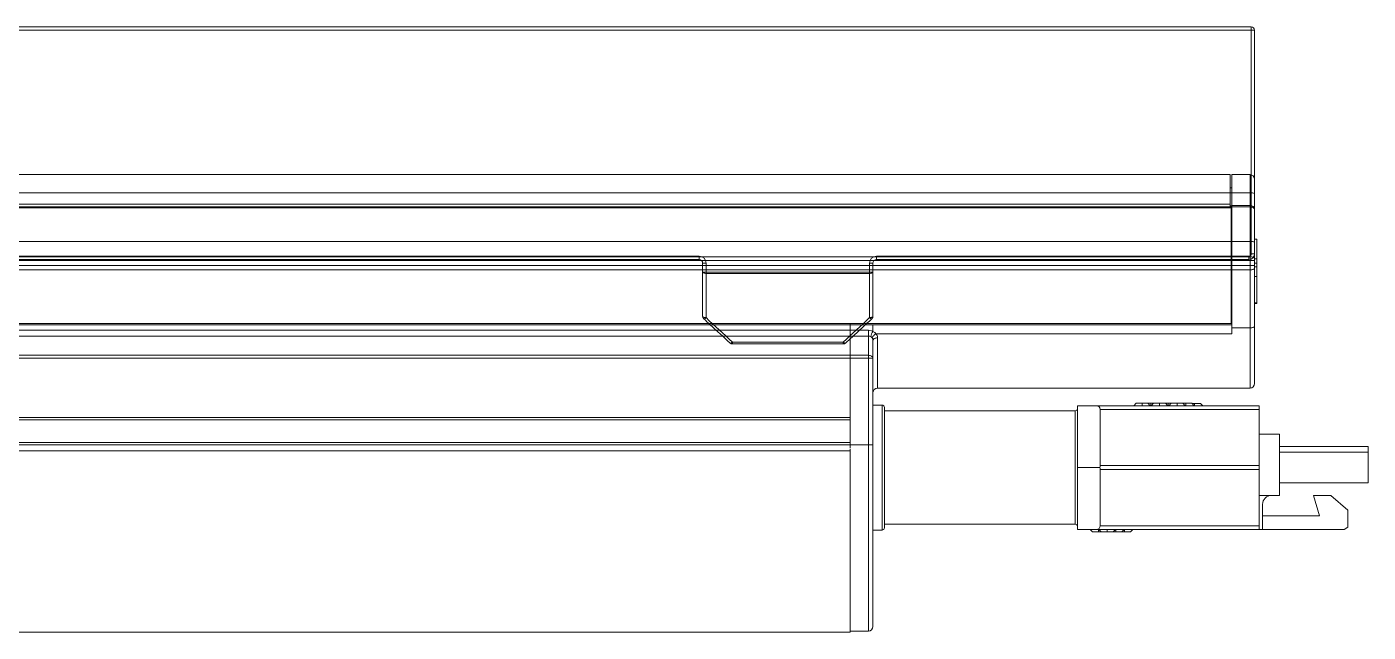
# Model space of a CAD drawing. Header units: inches. Extents: x -1.1 to 19.9, y -1 to 14.3.
# Drawn here: x 12.881 to 17.531, y 12.24 to 14.34 of the extents above; entities that cross this region are included whole.
import ezdxf

# ---------------------------------------------------------------- set-up
doc = ezdxf.new("R2010")
doc.units = ezdxf.units.IN
doc.header["$MEASUREMENT"] = 0
doc.layers.add('Graze 2.0 Int', color=7, linetype='Continuous')
doc.layers.add('Symmetric', color=7, linetype='Continuous')

msp = doc.modelspace()

# ---------------------------------------------------------------- linework, layer by layer
at = {"layer": 'Graze 2.0 Int', "color": 253, "linetype": 'Continuous', "lineweight": 15}
for p, q in [((17.05227, 13.826895), (5.22156, 13.826895)), ((17.05227, 13.826895), (17.05227, 13.725071)), ((17.121167, 13.826895), (17.058175, 13.826895)), ((17.058175, 13.720187), (17.058175, 13.826895)), ((17.121167, 13.720187), (17.121167, 13.826895)), ((17.136915, 13.811147), (17.136915, 13.705593)), ((17.058175, 13.78162), (17.05227, 13.78162)), ((5.22156, 13.725071), (17.05227, 13.725071)), ((17.05227, 13.725071), (17.05227, 13.715125)), ((17.05227, 13.719263), (17.058175, 13.719263)), ((17.058175, 13.720187), (17.121167, 13.720187)), ((17.058175, 13.715365), (17.058175, 13.720187)), ((17.121167, 13.715365), (17.121167, 13.720187)), ((17.056207, 13.715125), (5.217623, 13.715125)), ((17.056207, 13.712092), (5.217623, 13.712092)), ((17.056207, 13.712092), (17.056207, 13.715125)), ((17.056207, 13.541738), (17.056207, 13.712092)), ((17.056207, 13.707974), (17.058175, 13.707974)), ((17.121167, 13.715365), (17.058175, 13.715365)), ((17.058175, 13.715365), (17.058175, 13.541738)), ((17.121167, 13.541738), (17.121167, 13.715365)), ((17.136915, 13.705593), (17.136915, 13.536755)), ((17.056207, 13.63595), (17.058175, 13.63595)), ((17.056207, 13.624139), (17.058175, 13.624139)), ((17.144789, 13.602838), (17.136915, 13.602838)), ((17.144789, 13.602838), (17.144789, 13.534523)), ((5.217623, 13.541738), (17.056207, 13.541738)), ((17.056207, 13.529281), (17.056207, 13.541738)), ((17.058175, 13.541738), (17.121167, 13.541738)), ((17.058175, 13.529281), (17.058175, 13.541738)), ((17.121167, 13.541738), (17.121167, 13.529281)), ((17.136915, 13.529281), (17.136915, 13.536755)), ((17.144789, 13.534523), (17.136915, 13.534523)), ((17.144789, 13.534523), (17.144789, 13.519417)), ((17.056207, 13.529281), (5.217623, 13.529281)), ((5.217623, 13.511983), (17.056207, 13.511983)), ((17.056207, 13.49672), (5.217623, 13.49672)), ((17.056207, 13.511983), (17.056207, 13.529281)), ((17.056207, 13.52865), (17.058175, 13.528667)), ((17.056207, 13.49672), (17.056207, 13.511983)), ((17.056207, 13.509633), (17.058175, 13.50964)), ((17.056207, 13.311028), (17.056207, 13.49672)), ((17.121167, 13.529281), (17.058175, 13.529281)), ((17.058175, 13.529281), (17.058175, 13.511983)), ((17.058175, 13.511983), (17.121167, 13.511983)), ((17.058175, 13.49672), (17.058175, 13.511983)), ((17.121167, 13.49672), (17.058175, 13.49672)), ((17.058175, 13.49672), (17.058175, 13.3056)), ((17.136915, 13.529281), (17.121167, 13.529281)), ((17.121167, 13.511983), (17.121167, 13.529281)), ((17.121167, 13.511983), (17.136915, 13.511983)), ((17.121167, 13.511983), (17.121167, 13.49672)), ((17.121167, 13.295228), (17.121167, 13.49672)), ((17.136915, 13.529281), (17.136915, 13.511983)), ((17.144789, 13.519417), (17.136915, 13.519417)), ((17.136915, 13.502825), (17.136915, 13.511983)), ((17.144789, 13.507385), (17.136915, 13.507385)), ((17.136915, 13.502825), (17.136915, 13.302101)), ((17.144789, 13.519417), (17.144789, 13.507385)), ((17.144789, 13.507385), (17.144789, 13.473476)), ((17.056207, 13.48274), (17.058175, 13.482733)), ((17.056207, 13.463723), (17.058175, 13.463706)), ((17.144789, 13.473476), (17.136915, 13.473476)), ((17.144789, 13.473476), (17.144789, 13.382329)), ((17.058175, 13.425341), (17.056207, 13.425341)), ((17.058175, 13.382034), (17.056207, 13.382034)), ((17.144789, 13.382329), (17.136915, 13.382329)), ((17.136915, 13.379638), (17.144789, 13.379638)), ((17.144789, 13.379558), (17.136915, 13.379558)), ((17.136915, 13.379537), (17.144789, 13.379537)), ((17.144789, 13.382329), (17.144789, 13.379638)), ((17.144789, 13.379638), (17.144789, 13.379558)), ((17.144789, 13.379558), (17.144789, 13.379537)), ((17.056207, 13.311028), (5.217623, 13.311028)), ((6.538489, 13.3056), (15.73534, 13.3056)), ((15.73534, 13.3056), (15.73534, 13.311028)), ((15.814081, 13.3056), (15.73534, 13.3056)), ((15.73534, 13.3056), (15.73534, 13.28715)), ((15.814081, 13.3056), (17.058175, 13.3056)), ((17.058175, 13.334784), (17.056207, 13.334784)), ((17.058175, 13.3056), (17.058175, 13.295228)), ((6.538489, 13.28715), (15.73534, 13.28715)), ((15.73534, 13.267238), (6.538489, 13.267238)), ((15.73534, 13.28715), (15.798333, 13.28715)), ((15.73534, 13.267238), (15.73534, 13.28715)), ((15.798333, 13.267238), (15.73534, 13.267238)), ((15.73534, 13.267238), (15.73534, 13.200518)), ((15.73534, 13.267238), (15.73534, 13.200518)), ((15.798333, 13.28715), (15.798333, 13.267238)), ((15.798333, 13.200518), (15.798333, 13.267238)), ((15.814081, 13.252401), (15.814081, 13.189122)), ((15.824319, 13.275424), (15.824335, 13.275405)), ((15.824417, 13.275424), (17.058175, 13.275424)), ((15.829829, 13.260913), (15.829829, 13.247836)), ((17.058175, 13.295229), (17.058175, 13.275424)), ((17.121167, 13.295228), (17.058175, 13.295228)), ((6.538489, 13.200518), (15.73534, 13.200518)), ((15.73534, 13.191085), (6.538489, 13.191085)), ((15.73534, 13.200518), (15.798333, 13.200518)), ((15.73534, 13.191085), (15.73534, 13.200518)), ((15.798333, 13.191085), (15.73534, 13.191085)), ((15.73534, 13.191085), (15.73534, 12.889887)), ((15.73534, 13.191085), (15.73534, 12.984376)), ((15.798333, 13.200518), (15.798333, 13.191085)), ((15.798333, 12.889887), (15.798333, 13.191085)), ((15.814081, 13.189122), (15.814081, 12.889967)), ((15.829829, 13.086738), (17.121167, 13.086738)), ((15.845577, 13.027683), (15.814081, 13.027683)), ((15.845577, 12.594612), (15.845577, 13.027683)), ((16.522742, 12.811147), (16.522742, 13.025714)), ((16.522742, 13.025714), (16.588579, 13.025714)), ((16.588579, 13.025714), (17.152663, 13.025714)), ((16.726285, 13.033897), (16.718102, 13.025714)), ((16.746757, 13.033897), (16.726285, 13.033897)), ((16.746757, 13.025714), (16.746757, 13.033897)), ((16.767228, 13.033897), (16.746757, 13.033897)), ((16.75668, 13.033962), (16.756615, 13.033897)), ((16.777117, 13.033962), (16.75668, 13.033962)), ((16.767228, 13.033897), (16.775411, 13.025714)), ((16.777117, 13.025714), (16.777117, 13.033962)), ((16.797553, 13.033962), (16.777117, 13.033962)), ((16.786915, 13.033897), (16.778732, 13.025714)), ((16.807387, 13.033897), (16.786915, 13.033897)), ((16.797553, 13.033962), (16.797618, 13.033897)), ((16.807387, 13.025714), (16.807387, 13.033897)), ((16.827858, 13.033897), (16.807387, 13.033897)), ((16.81731, 13.033962), (16.817245, 13.033897)), ((16.837747, 13.033962), (16.81731, 13.033962)), ((16.827858, 13.033897), (16.836041, 13.025714)), ((16.837747, 13.025714), (16.837747, 13.033962)), ((16.858183, 13.033962), (16.837747, 13.033962)), ((16.847545, 13.033897), (16.839362, 13.025714)), ((16.868017, 13.033897), (16.847545, 13.033897)), ((16.858183, 13.033962), (16.858248, 13.033897)), ((16.868017, 13.025714), (16.868017, 13.033897)), ((16.888488, 13.033897), (16.868017, 13.033897)), ((16.87794, 13.033962), (16.877875, 13.033897)), ((16.898376, 13.033962), (16.87794, 13.033962)), ((16.888488, 13.033897), (16.896671, 13.025714)), ((16.898376, 13.025714), (16.898376, 13.033962)), ((16.918813, 13.033962), (16.898376, 13.033962)), ((16.918813, 13.033962), (16.927061, 13.025714)), ((16.928708, 13.033476), (16.919299, 13.033476)), ((16.928708, 13.025714), (16.928708, 13.033476)), ((16.949404, 13.033476), (16.928708, 13.033476)), ((16.949404, 13.033476), (16.957165, 13.025714)), ((17.152663, 13.025714), (17.152663, 13.012811)), ((15.73534, 12.984376), (6.538489, 12.984376)), ((15.73534, 12.976502), (6.538489, 12.976502)), ((16.514868, 13.007998), (15.853451, 13.007998)), ((16.514868, 12.614297), (16.514868, 13.007998)), ((16.601482, 13.012811), (16.601482, 12.817929)), ((17.152663, 13.012811), (16.601482, 13.012811)), ((17.152663, 13.012811), (17.152663, 12.817929)), ((17.152663, 12.927289), (17.223529, 12.927289)), ((17.223529, 12.714691), (17.223529, 12.927289)), ((15.73534, 12.897761), (12.160537, 12.897761)), ((12.160537, 12.889887), (15.73534, 12.889887)), ((15.798333, 12.889887), (15.73534, 12.889887)), ((15.73534, 12.889887), (15.73534, 12.878055)), ((15.798333, 12.244218), (15.798333, 12.889887)), ((15.814081, 12.889967), (15.814081, 12.259966)), ((17.223529, 12.883982), (17.530616, 12.883982)), ((17.530616, 12.883982), (17.530616, 12.864297)), ((15.73534, 12.869587), (12.160537, 12.869587)), ((15.73534, 12.875082), (15.73534, 12.869587)), ((15.73534, 12.240281), (15.73534, 12.869587)), ((17.530616, 12.864297), (17.223529, 12.864297)), ((17.530616, 12.757998), (17.530616, 12.864297)), ((16.522742, 12.811147), (16.600277, 12.811147)), ((16.522742, 12.59658), (16.522742, 12.811147)), ((16.601482, 12.817929), (17.152663, 12.817929)), ((17.152663, 12.804366), (16.601482, 12.804366)), ((16.601482, 12.804366), (16.601482, 12.609484)), ((17.152663, 12.817929), (17.152663, 12.804366)), ((17.152663, 12.804366), (17.152663, 12.609484)), ((17.223529, 12.757998), (17.530616, 12.757998)), ((17.223529, 12.714691), (17.152663, 12.714691)), ((17.34164, 12.714691), (17.361325, 12.643824)), ((17.34164, 12.714691), (17.400695, 12.714691)), ((17.45975, 12.663509), (17.400695, 12.714691)), ((17.164474, 12.683194), (17.164474, 12.59658)), ((17.45975, 12.663509), (17.45975, 12.604454)), ((15.853451, 12.614297), (16.514868, 12.614297)), ((16.601482, 12.609484), (17.152663, 12.609484)), ((17.152663, 12.609484), (17.152663, 12.59658)), ((17.164474, 12.643824), (17.361325, 12.643824)), ((17.447939, 12.59658), (17.45975, 12.604454)), ((15.814081, 12.594612), (15.845577, 12.594612)), ((16.588579, 12.59658), (16.522742, 12.59658)), ((16.575099, 12.588333), (16.566851, 12.59658)), ((16.575099, 12.588333), (16.595536, 12.588333)), ((17.152663, 12.59658), (16.588579, 12.59658)), ((16.595536, 12.588333), (16.595536, 12.59658)), ((16.595536, 12.588333), (16.615973, 12.588333)), ((16.605334, 12.588397), (16.597152, 12.59658)), ((16.605334, 12.588397), (16.625806, 12.588397)), ((16.615973, 12.588333), (16.616037, 12.588397)), ((16.625806, 12.588397), (16.625806, 12.59658)), ((16.625806, 12.588397), (16.646277, 12.588397)), ((16.635729, 12.588333), (16.635664, 12.588397)), ((16.635729, 12.588333), (16.656166, 12.588333)), ((16.646277, 12.588397), (16.65446, 12.59658)), ((16.656166, 12.588333), (16.656166, 12.59658)), ((16.656166, 12.588333), (16.676602, 12.588333)), ((16.676602, 12.588333), (16.68485, 12.59658)), ((16.677088, 12.588818), (16.686497, 12.588818)), ((16.686497, 12.588818), (16.686497, 12.59658)), ((16.686497, 12.588818), (16.707193, 12.588818)), ((16.707193, 12.588818), (16.714955, 12.59658)), ((17.164474, 12.59658), (17.152663, 12.59658)), ((17.164474, 12.59658), (17.447939, 12.59658)), ((12.160537, 12.240281), (15.73534, 12.240281)), ((15.73534, 12.244218), (15.798333, 12.244218))]:
    msp.add_line(p, q, dxfattribs=at)
at = {"layer": 'Graze 2.0 Int', "color": 253, "linetype": 'Continuous', "lineweight": 15, "flags": 128}
for points in [[(17.121167, 13.715365), (17.12424, 13.715178), (17.127194, 13.714622), (17.129916, 13.713718), (17.132303, 13.712503), (17.134261, 13.711022), (17.135717, 13.709333), (17.136613, 13.707499), (17.136915, 13.705593)], [(17.121167, 13.541738), (17.12424, 13.541643), (17.127194, 13.541359), (17.129916, 13.540899), (17.132303, 13.540279), (17.134261, 13.539524), (17.135717, 13.538662), (17.136613, 13.537727), (17.136915, 13.536755)], [(17.136915, 13.502825), (17.136613, 13.501634), (17.135717, 13.500489), (17.134261, 13.499433), (17.132303, 13.498508), (17.129916, 13.497749), (17.127194, 13.497185), (17.12424, 13.496837), (17.121167, 13.49672)], [(17.136915, 13.302101), (17.136613, 13.30076), (17.135717, 13.299471), (17.134261, 13.298283), (17.132303, 13.297241), (17.129916, 13.296387), (17.127194, 13.295752), (17.12424, 13.295361), (17.121167, 13.295228)], [(15.829829, 13.260913), (15.826756, 13.260749), (15.823802, 13.260265), (15.821079, 13.259478), (15.818693, 13.25842), (15.816735, 13.25713), (15.815279, 13.255658), (15.814383, 13.254061), (15.814081, 13.252401)]]:
    msp.add_lwpolyline(points, dxfattribs=at)
at = {"layer": 'Graze 2.0 Int', "color": 253, "linetype": 'Continuous', "lineweight": 15}
for centre, radius, start, end in [((17.121167, 13.811147), 0.015748, 0, 90), ((17.121723, 13.704993), 0.015204, 2.260117, 92.094727), ((15.855429, 13.25491), 0.050277, 145.327232, 168.24516), ((15.829829, 13.07099), 0.015748, 90, 180), ((17.121167, 13.102486), 0.015748, 270, 0), ((15.845577, 13.019809), 0.007874, 0, 90), ((16.514868, 13.015872), 0.007874, 270, 0), ((15.80227, 13.671923), 0.782046, 269.711514, 270.865312), ((17.19597, 12.683194), 0.031496, 90, 180), ((15.845577, 12.602486), 0.007874, 270, 0), ((16.514868, 12.606423), 0.007874, 0, 90), ((15.798333, 12.259966), 0.015748, 270, 0)]:
    msp.add_arc(centre, radius, start, end, dxfattribs=at)
for centre, major_axis, ratio, start_param, end_param in [((15.798333, 13.189122), (0.015748, 0), 0.72362203, 0, 1.57079633), ((15.798333, 13.189122), (0.015748, 0), 0.1246454, 0, 1.57079633), ((16.581797, 13.006029), (0.01614, 0.01614), 0.69823586, 5.67364431, 6.8927263), ((16.581797, 12.811147), (0.01614, 0.01614), 0.69823586, 5.32192998, 5.67364431), ((16.581797, 12.811147), (0.01614, -0.01614), 0.69823586, 0.609541, 0.96125533), ((16.581797, 12.616265), (0.01614, -0.01614), 0.69823586, 5.67364431, 6.8927263)]:
    msp.add_ellipse(centre, major_axis=major_axis, ratio=ratio, start_param=start_param, end_param=end_param, dxfattribs=at)
for points, knots in [([(15.73534, 13.3056), (15.73534, 13.302126), (15.73534, 13.295924), (15.73534, 13.289831), (15.73534, 13.28715)], [0, 0, 0, 0, 0.56004556, 1, 1, 1, 1]), ([(15.814081, 13.3056), (15.814081, 13.301434), (15.814081, 13.293995), (15.814081, 13.286715), (15.814081, 13.283512)], [0, 0, 0, 0, 0.56001948, 1, 1, 1, 1]), ([(17.136915, 13.302101), (17.136915, 13.284772), (17.136915, 13.250071), (17.136915, 13.201208), (17.136915, 13.15334), (17.136915, 13.119672), (17.136915, 13.103886), (17.136915, 13.102749), (17.136915, 13.102486)], [0, 0, 0, 0, 0.1871871, 0.37483622, 0.60756876, 0.83918683, 0.96280401, 1, 1, 1, 1]), ([(15.798333, 13.28715), (15.80186, 13.286889), (15.807383, 13.286479), (15.812303, 13.284299), (15.814081, 13.283512)], [0, 0, 0, 0, 0.63861261, 1, 1, 1, 1]), ([(15.806207, 13.265153), (15.80532, 13.265603), (15.802881, 13.266843), (15.800101, 13.267085), (15.798333, 13.267238)], [0, 0, 0, 0, 0.36376914, 1, 1, 1, 1]), ([(15.806207, 13.265153), (15.807676, 13.264144), (15.809633, 13.262802), (15.811008, 13.260977), (15.81135, 13.260522)], [0, 0, 0, 0, 0.7509464, 1, 1, 1, 1]), ([(15.824335, 13.275405), (15.822868, 13.274456), (15.819934, 13.272559), (15.816034, 13.268918), (15.813071, 13.265193), (15.811849, 13.262666), (15.811448, 13.261191), (15.811387, 13.26077), (15.81135, 13.260522)], [0, 0, 0, 0, 0.22517274, 0.45034469, 0.67551851, 0.90069235, 0.94141558, 1, 1, 1, 1]), ([(15.81135, 13.260522), (15.812046, 13.25941), (15.813644, 13.256857), (15.813923, 13.254009), (15.814081, 13.252401)], [0, 0, 0, 0, 0.4354159, 1, 1, 1, 1]), ([(15.814081, 13.283512), (15.817011, 13.281758), (15.820877, 13.279443), (15.823648, 13.276208), (15.824319, 13.275424)], [0, 0, 0, 0, 0.75779334, 1, 1, 1, 1]), ([(15.824335, 13.275405), (15.82435, 13.275411), (15.824376, 13.275423), (15.824405, 13.275424), (15.824417, 13.275424)], [0, 0, 0, 0, 0.5651791, 1, 1, 1, 1]), ([(15.824417, 13.275424), (15.825789, 13.273477), (15.828954, 13.268984), (15.829512, 13.263832), (15.829829, 13.260913)], [0, 0, 0, 0, 0.43322586, 1, 1, 1, 1]), ([(17.121167, 13.086738), (17.121167, 13.087046), (17.121167, 13.088281), (17.121167, 13.105044), (17.121167, 13.140565), (17.121167, 13.191798), (17.121167, 13.243136), (17.121167, 13.279237), (17.121167, 13.295228)], [0, 0, 0, 0, 0.04314826, 0.17297456, 0.40134966, 0.6307809, 0.83645667, 1, 1, 1, 1]), ([(15.829829, 13.247836), (15.829829, 13.242217), (15.829829, 13.215899), (15.829829, 13.172189), (15.829829, 13.124811), (15.829829, 13.092761), (15.829829, 13.088168), (15.829829, 13.086738)], [0, 0, 0, 0, 0.0743278, 0.34813628, 0.62875376, 0.88442743, 1, 1, 1, 1]), ([(15.853451, 12.602486), (15.853451, 12.605273), (15.853451, 12.609561), (15.853451, 12.63558), (15.853451, 12.662511), (15.853451, 12.69594), (15.853451, 12.744519), (15.853451, 12.811147), (15.853451, 12.877775), (15.853451, 12.926355), (15.853451, 12.959784), (15.853451, 12.986714), (15.853451, 13.012734), (15.853451, 13.017021), (15.853451, 13.019809)], [0, 0, 0, 0, 0.11972842, 0.18418033, 0.25, 0.31581967, 0.38027159, 0.5, 0.61972841, 0.68418035, 0.75, 0.81581968, 0.88027158, 1, 1, 1, 1])]:
    msp.add_open_spline(points, degree=3, knots=knots, dxfattribs=at)
at = {"layer": 'Symmetric', "linetype": 'Continuous', "lineweight": 15}
for p, q in [((5.148726, 14.339586), (17.125104, 14.339586)), ((17.125104, 14.327775), (5.148726, 14.327775)), ((17.125104, 14.339586), (17.125104, 14.327775)), ((17.125104, 13.763723), (17.125104, 14.327775)), ((17.125104, 14.327775), (17.136915, 14.327775)), ((17.136915, 14.327775), (17.136915, 13.759594)), ((17.125104, 13.763723), (5.148726, 13.763723)), ((17.125104, 13.594881), (17.125104, 13.763723)), ((17.136915, 13.759594), (17.136915, 13.592652)), ((17.125104, 13.594881), (5.148726, 13.594881)), ((17.125104, 13.55192), (17.125104, 13.594881)), ((17.136915, 13.592652), (17.136915, 13.55192)), ((7.048825, 13.544046), (15.21162, 13.544046)), ((15.21162, 13.532235), (7.048825, 13.532235)), ((15.21162, 13.544046), (15.21162, 13.532235)), ((15.825891, 13.544046), (15.825891, 13.532235)), ((15.825891, 13.544046), (17.11723, 13.544046)), ((17.11723, 13.532235), (15.825891, 13.532235)), ((17.11723, 13.544046), (17.11723, 13.532235)), ((17.125104, 13.55192), (17.136915, 13.55192)), ((15.223431, 13.489098), (15.223431, 13.520424)), ((15.235242, 13.520424), (15.223431, 13.520424)), ((15.235242, 13.489098), (15.223431, 13.489098)), ((15.223431, 13.335933), (15.223431, 13.489098)), ((15.235242, 13.520424), (15.235242, 13.489098)), ((15.235242, 13.489098), (15.235242, 13.484569)), ((15.235242, 13.489098), (15.80227, 13.489098)), ((15.80227, 13.484569), (15.235242, 13.484569)), ((15.235242, 13.484569), (15.235242, 13.330972)), ((15.80227, 13.520424), (15.814081, 13.520424)), ((15.80227, 13.489098), (15.80227, 13.520424)), ((15.80227, 13.484569), (15.80227, 13.489098)), ((15.80227, 13.489098), (15.814081, 13.489098)), ((15.80227, 13.330972), (15.80227, 13.484569)), ((15.814081, 13.520424), (15.814081, 13.489098)), ((15.814081, 13.489098), (15.814081, 13.335933)), ((15.326748, 13.246425), (15.710763, 13.246425)), ((15.326748, 13.246425), (15.326748, 13.239812)), ((15.326748, 13.239812), (15.710763, 13.239812)), ((15.710763, 13.246425), (15.710763, 13.239812))]:
    msp.add_line(p, q, dxfattribs=at)
at = {"layer": 'Symmetric', "linetype": 'Continuous', "lineweight": 15, "flags": 128}
for points in [[(15.235242, 13.484569), (15.232938, 13.484656), (15.230722, 13.484914), (15.22868, 13.485333), (15.22689, 13.485896), (15.225422, 13.486582), (15.22433, 13.487365), (15.223658, 13.488215), (15.223431, 13.489098)], [(15.80227, 13.484569), (15.804574, 13.484656), (15.80679, 13.484914), (15.808831, 13.485333), (15.810621, 13.485896), (15.81209, 13.486582), (15.813182, 13.487365), (15.813854, 13.488215), (15.814081, 13.489098)], [(15.235242, 13.330972), (15.232938, 13.331068), (15.230722, 13.33135), (15.22868, 13.331809), (15.22689, 13.332425), (15.225422, 13.333177), (15.22433, 13.334035), (15.223658, 13.334966), (15.223431, 13.335933)], [(15.235242, 13.330972), (15.23344, 13.329488), (15.231721, 13.3283), (15.230163, 13.327464), (15.22884, 13.327018), (15.227812, 13.326983), (15.227206, 13.327277)], [(15.80227, 13.330972), (15.804574, 13.331068), (15.80679, 13.33135), (15.808831, 13.331809), (15.810621, 13.332425), (15.81209, 13.333177), (15.813182, 13.334035), (15.813854, 13.334966), (15.814081, 13.335933)], [(15.80227, 13.330972), (15.804072, 13.329488), (15.805791, 13.3283), (15.807348, 13.327464), (15.808671, 13.327018), (15.809699, 13.326983), (15.810305, 13.327277)], [(15.326748, 13.246425), (15.324966, 13.244971), (15.323265, 13.243818), (15.321721, 13.243018), (15.320404, 13.242607), (15.319375, 13.242605), (15.318779, 13.242906)], [(15.710763, 13.246425), (15.712545, 13.244971), (15.714247, 13.243818), (15.715791, 13.243018), (15.717107, 13.242607), (15.718137, 13.242605), (15.718732, 13.242906)]]:
    msp.add_lwpolyline(points, dxfattribs=at)
at = {"layer": 'Symmetric', "linetype": 'Continuous', "lineweight": 15}
for centre, radius, start, end in [((17.125104, 14.327775), 0.011811, 0, 90), ((15.21162, 13.520424), 0.023622, 0, 90), ((15.21162, 13.520424), 0.011811, 0, 90), ((15.825892, 13.520424), 0.023622, 90, 180), ((15.825892, 13.520424), 0.011811, 90, 180), ((17.11723, 13.55192), 0.007874, 270, 0), ((17.11723, 13.55192), 0.019685, 270, 0), ((15.235242, 13.335933), 0.011811, 180, 227.127562), ((15.80227, 13.335933), 0.011811, 312.872438, 0), ((15.326748, 13.251623), 0.011811, 227.560656, 270), ((15.710763, 13.251623), 0.011811, 270, 312.439344)]:
    msp.add_arc(centre, radius, start, end, dxfattribs=at)
for centre, major_axis, start_param, end_param in [((16.117933, 15.09537), (-3.971093, 3.985118), 1.68243403, 1.70472863), ((14.919578, 15.09537), (3.971093, 3.985118), 4.57845667, 4.60075128)]:
    msp.add_ellipse(centre, major_axis=major_axis, ratio=0.33459366, start_param=start_param, end_param=end_param, dxfattribs=at)
for points, knots in [([(17.125104, 13.763723), (17.128318, 13.763723), (17.13143, 13.763246), (17.135717, 13.761707), (17.136915, 13.760644), (17.136915, 13.759594)], [0, 0, 0, 0, 0.5, 0.5, 1, 1, 1, 1]), ([(17.125104, 13.594881), (17.128252, 13.594881), (17.131322, 13.594636), (17.135658, 13.593813), (17.136915, 13.59323), (17.136915, 13.592652)], [0, 0, 0, 0, 0.5, 0.5, 1, 1, 1, 1]), ([(15.227206, 13.327277), (15.234823, 13.320213), (15.265316, 13.291932), (15.295862, 13.263921), (15.318778, 13.242907)], [0, 0, 0, 0, 0.2497908, 1, 1, 1, 1]), ([(15.718733, 13.242907), (15.726378, 13.249904), (15.756933, 13.277869), (15.787435, 13.306106), (15.810305, 13.327277)], [0, 0, 0, 0, 0.25020742, 1, 1, 1, 1])]:
    msp.add_open_spline(points, degree=3, knots=knots, dxfattribs=at)

doc.saveas('drawing.dxf')
